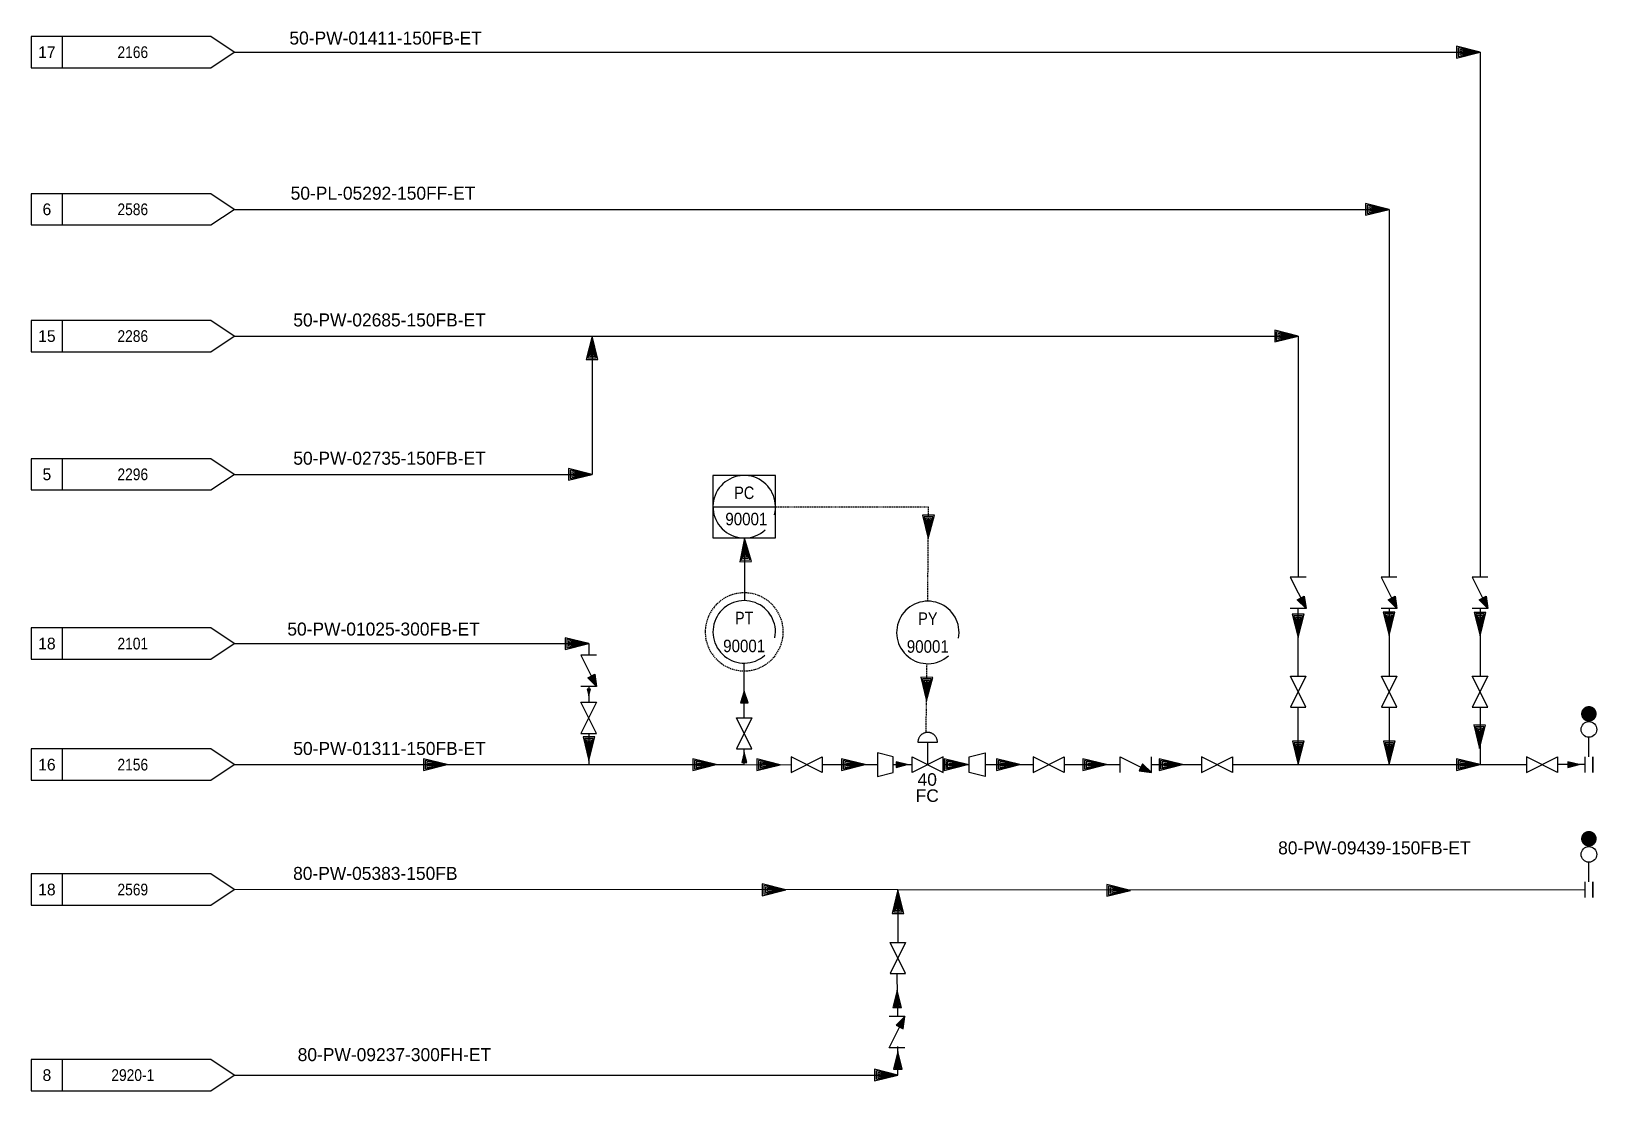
# Model space of a CAD drawing. Header units: millimetres. Extents: x 3045 to 3346, y 2179 to 2383.
import ezdxf
from ezdxf.enums import TextEntityAlignment as Align

# ---------------------------------------------------------------- set-up
doc = ezdxf.new("R2010")
doc.units = ezdxf.units.MM
doc.linetypes.add('HIDDEN', pattern=[0.375, 0.25, -0.125])
doc.linetypes.add('HIDDEN2', pattern=[0.1875, 0.125, -0.0625])
for name, color, linetype in [('ATEXT', 7, 'Continuous'), ('CODE', 1, 'Continuous'), ('CTW', 6, 'Continuous'), ('EL', 3, 'HIDDEN'), ('ELECT', 3, 'HIDDEN2'), ('EQP', 3, 'Continuous'), ('FREE-TEXT', 1, 'Continuous'), ('GRA', 7, 'Continuous'), ('INS', 2, 'Continuous'), ('INSATT', 2, 'Continuous'), ('INST', 2, 'Continuous'), ('MIN', 6, 'Continuous'), ('MINORP', 6, 'Continuous'), ('PIP', 1, 'Continuous'), ('TEXT', 7, 'Continuous')]:
    doc.layers.add(name, color=color, linetype=linetype)
doc.styles.add('INS_TAG', font='Dengl.ttf')
doc.styles.add('LETTER', font='Dengl.ttf')
doc.styles.get("Standard").update_dxf_attribs({"font": 'arial.ttf'})
doc.styles.add('style1', font='Dengl.ttf')
doc.styles.add('VAL_TAG', font='Dengl.ttf')

# ---------------------------------------------------------------- blocks, each defined once
blk = doc.blocks.new('AA2')
at = {"layer": 'GRA', "color": 7, "linetype": 'Continuous'}
blk.add_lwpolyline([(0, 0), (0.188, 0.047), (0.188, -0.047), (0, 0), (0.175, 0.034), (0.175, -0.034), (0, 0), (0.162, 0.021), (0.162, -0.022), (0, 0), (0.15, 0.01), (0.15, -0.011), (0, 0), (0.139, 0)], dxfattribs=at)
blk = doc.blocks.new('mis007')
blk.add_line((-1.375, -0.125), (-1.375, 0.125))
blk.add_lwpolyline([(-0.1875, -0.125), (0, 0), (-0.1875, 0.125), (-1.625, 0.125), (-1.625, -0.125)], close=True)
at = {"style": 'style1'}
for tag, p in [('#', (-1.5, -0.046875)), ('DWG.NUMBER', (-0.6875, -0.046875))]:
    blk.add_attdef(tag, text='', height=0.09375, dxfattribs=at).set_placement(p, align=Align.CENTER)
blk = doc.blocks.new('VALLGA')
for p, q in [((0.125, -0.062), (-0.125, 0.062)), ((-0.125, -0.062), (0.125, 0.062)), ((-0.125, 0.062), (-0.125, -0.062)), ((0.125, 0.062), (0.125, -0.062))]:
    blk.add_line(p, q)
at = {"layer": 'CODE', "style": 'VAL_TAG'}
for tag, p in [('DISPLAY', (0, 0.09)), ('VALVE_CODE', (0, -0.186))]:
    blk.add_attdef(tag, text='', height=0.09, dxfattribs=at).set_placement(p, align=Align.CENTER)
at = {"layer": 'CODE', "style": 'VAL_TAG', "flags": 1}
for tag, p in [('VALVE_SIZE', (0, -0.31)), ('VALVE_LINE', (0, -0.434)), ('VALVE_SPEC', (0, -0.559)), ('VALVE_FITT', (0, -0.684)), ('VALVE_DWG', (0, -0.809))]:
    blk.add_attdef(tag, text='', height=0.09, dxfattribs=at).set_placement(p, align=Align.CENTER)
blk = doc.blocks.new('fsm003')
for p, q in [((0.03125, 0.0625), (0.03125, 0.21875)), ((0, 0.0625), (0, -0.0625)), ((0.0625, 0.0625), (0.0625, -0.0625))]:
    blk.add_line(p, q)
at = {"const_width": 0.0625}
blk.add_lwpolyline([(0, 0.40625, 1), (0.0625, 0.40625, 1)], format="xyb", close=True, dxfattribs=at)
blk.add_circle((0.03125, 0.28125), 0.0625)
blk = doc.blocks.new('PIP2')
at = {"layer": 'ATEXT', "color": 7, "linetype": 'Continuous'}
for p, q in [((-0.063, 0), (-0.063, 0)), ((0.063, 0), (0.063, 0))]:
    blk.add_line(p, q, dxfattribs=at)
at = {"layer": 'PIP', "color": 1, "linetype": 'Continuous'}
blk.add_lwpolyline([(0.063, -0.063), (0.063, -0.063), (-0.063, -0.094), (-0.063, 0.094), (0.063, 0.063), (0.063, -0.063)], dxfattribs=at)
blk = doc.blocks.new('VC1')
at = {"layer": 'PIP', "color": 1, "linetype": 'Continuous'}
for points in [[(-0.125, -0.063), (-0.125, -0.063), (-0.125, 0.063), (0.125, -0.063), (0.125, 0.063)], [(0.125, -0.063), (0.055, 0.007), (0.027, -0.049), (0.125, -0.063), (0.055, 0.003), (0.031, -0.046), (0.125, -0.063), (0.055, -0.001), (0.034, -0.043), (0.125, -0.063), (0.055, -0.006), (0.038, -0.041), (0.125, -0.063), (0.055, -0.01), (0.041, -0.038), (0.125, -0.063), (0.056, -0.013), (0.044, -0.037), (0.125, -0.063), (0.057, -0.015), (0.046, -0.036), (0.125, -0.063), (0.058, -0.018), (0.049, -0.035), (0.125, -0.063), (0.059, -0.021), (0.052, -0.035), (0.125, -0.063), (0.059, -0.023), (0.054, -0.034), (0.125, -0.063), (0.06, -0.026), (0.057, -0.033), (0.125, -0.063), (0.061, -0.028), (0.059, -0.032), (0.125, -0.063), (0.06, -0.03)]]:
    blk.add_lwpolyline(points, dxfattribs=at)
blk = doc.blocks.new('-IVC1')
for p, q in [((0, 0.258), (0, 0.258)), ((-0.125, 0), (-0.125, 0)), ((0.125, 0), (0.125, 0))]:
    blk.add_line(p, q)
for points in [[(0.078, 0.179), (0.078, 0.183), (0.078, 0.188), (0.077, 0.192), (0.076, 0.196), (0.075, 0.2), (0.074, 0.204), (0.073, 0.207), (0.071, 0.211), (0.07, 0.215), (0.068, 0.218), (0.066, 0.222), (0.063, 0.225), (0.061, 0.229), (0.058, 0.232), (0.055, 0.235), (0.052, 0.237), (0.049, 0.24), (0.046, 0.243), (0.043, 0.245), (0.039, 0.247), (0.035, 0.249), (0.032, 0.251), (0.028, 0.252), (0.024, 0.254), (0.02, 0.255), (0.016, 0.256), (0.012, 0.257), (0.008, 0.257), (0.004, 0.257), (0, 0.258), (-0.004, 0.257), (-0.008, 0.257), (-0.012, 0.257), (-0.016, 0.256), (-0.02, 0.255), (-0.024, 0.254), (-0.028, 0.252), (-0.032, 0.251), (-0.035, 0.249), (-0.039, 0.247), (-0.043, 0.245), (-0.046, 0.243), (-0.049, 0.24), (-0.052, 0.237), (-0.055, 0.235), (-0.058, 0.232), (-0.061, 0.229), (-0.063, 0.225), (-0.066, 0.222), (-0.068, 0.218), (-0.07, 0.215), (-0.071, 0.211), (-0.073, 0.207), (-0.074, 0.204), (-0.075, 0.2), (-0.076, 0.196), (-0.077, 0.192), (-0.078, 0.188), (-0.078, 0.183), (-0.078, 0.179)], [(-0.078, 0.179), (-0.078, 0.179), (0.078, 0.179)], [(0, 0), (0, 0), (0, 0.179)], [(-0.125, -0.063), (-0.125, -0.063), (-0.125, 0.063), (0.125, -0.063), (0.125, 0.063), (-0.125, -0.063)]]:
    blk.add_lwpolyline(points)
blk = doc.blocks.new('INS07_new')
blk.add_lwpolyline([(-0.25, 0.25), (-0.25, -0.25), (0.25, -0.25), (0.25, 0.25)], close=True)
blk.add_lwpolyline([(-0.25, 0), (0.25, 0)])
blk.add_arc((0, 0), 0.25, 345.0872, 311.8048)
at = {"style": 'INS_TAG', "flags": 1}
blk.add_attdef('INS_HOST', text='', height=0.1, dxfattribs=at).set_placement((0, 0.269), align=Align.CENTER)
at = {"style": 'INS_TAG', "width": 0.8649}
for tag, p in [('INS_SERVICE', (0, 0.061)), ('INS_NUM', (0, -0.162))]:
    blk.add_attdef(tag, text='', height=0.1, dxfattribs=at).set_placement(p, align=Align.CENTER)
blk = doc.blocks.new('INS01B')
blk.add_arc((0, 0), 0.25, 349.1931, 311.4096)
at = {"style": 'INS_TAG', "flags": 1}
blk.add_attdef('INS_HOST', text='', height=0.1, dxfattribs=at).set_placement((0, 0.269), align=Align.CENTER)
at = {"style": 'INS_TAG'}
blk.add_attdef('INS_SERVICE', text='', height=0.1, dxfattribs=at).set_placement((0, 0.061), align=Align.CENTER)
blk.add_attdef('INS_NUM', (-0.168, -0.163), '', height=0.1, dxfattribs=at)
blk = doc.blocks.new('AA3')
at = {"layer": 'GRA', "color": 7, "linetype": 'Continuous'}
blk.add_lwpolyline([(0, 0), (0.094, 0.031), (0.094, -0.031), (0, 0), (0.088, 0.02), (0.088, -0.02), (0, 0), (0.082, 0.012), (0.082, -0.012), (0, 0), (0.076, 0.006), (0.076, -0.006), (0, 0), (0.072, 0)], dxfattribs=at)

msp = doc.modelspace()

# ---------------------------------------------------------------- linework, layer by layer
msp.add_line((3182.21, 2285.36), (3182.21, 2273.35))
at = {"layer": 'CTW'}
for p, q in [((3084.16, 2241.85), (3152.25, 2241.85)), ((3152.25, 2241.85), (3182.13, 2241.85)), ((3182.13, 2241.85), (3191.13, 2241.8)), ((3275.97, 2241.85), (3332.41, 2241.85))]:
    msp.add_line(p, q, dxfattribs=at)
at = {"layer": 'EL'}
msp.add_lwpolyline([(3189.63, 2267.35, 1), (3174.63, 2267.35, 1)], format="xyb", close=True, dxfattribs=at)
at = {"layer": 'ELECT'}
for p, q in [((3188.13, 2291.4), (3217.53, 2291.4)), ((3217.4, 2273.17), (3217.53, 2291.4)), ((3217.08, 2248.13), (3217.25, 2261.24))]:
    msp.add_line(p, q, dxfattribs=at)
at = {"layer": 'EQP', "color": 3, "linetype": 'Continuous'}
msp.add_line((3345.16, 2240.35), (3345.16, 2243.35), dxfattribs=at)
msp.add_lwpolyline([(3345.16, 2216.35), (3345.16, 2219.35)], dxfattribs=at)
at = {"layer": 'INST'}
msp.add_line((3182.13, 2250.85), (3182.13, 2261.35), dxfattribs=at)
at = {"layer": 'MIN', "color": 6, "linetype": 'Continuous'}
for p, q in [((3084.16, 2378.71), (3323.5, 2378.71)), ((3323.5, 2378.71), (3323.5, 2277.85)), ((3084.16, 2348.52), (3306.03, 2348.52)), ((3306.03, 2348.52), (3306.03, 2277.85)), ((3084.16, 2324.17), (3288.56, 2324.17)), ((3152.9, 2324.17), (3152.9, 2297.61)), ((3288.56, 2324.17), (3288.56, 2277.85)), ((3084.16, 2297.61), (3152.9, 2297.61)), ((3288.56, 2258.87), (3288.56, 2271.85)), ((3306.03, 2271.85), (3306.03, 2258.87)), ((3323.5, 2271.85), (3323.5, 2258.87)), ((3084.16, 2265.1), (3152.25, 2265.1)), ((3288.56, 2241.85), (3288.56, 2252.87)), ((3306.03, 2252.87), (3306.03, 2241.85)), ((3323.5, 2252.87), (3323.5, 2241.85)), ((3197.13, 2241.85), (3207.72, 2241.85)), ((3210.72, 2241.85), (3214.38, 2241.85)), ((3220.38, 2241.85), (3225.38, 2241.85)), ((3228.38, 2241.85), (3237.63, 2241.85)), ((3243.63, 2241.85), (3254.35, 2241.85)), ((3260.35, 2241.85), (3269.97, 2241.85)), ((3343.66, 2241.85), (3338.41, 2241.85)), ((3211.66, 2217.77), (3084.16, 2217.85)), ((3211.66, 2217.77), (3211.66, 2207.63)), ((3343.66, 2217.72), (3211.66, 2217.77)), ((3211.64, 2193.45), (3211.52, 2201.69)), ((3211.66, 2182.21), (3211.66, 2187.68)), ((3084.16, 2182.21), (3211.66, 2182.21))]:
    msp.add_line(p, q, dxfattribs=at)
at = {"layer": 'MIN'}
for p, q in [((3152.25, 2265.1), (3152.25, 2262.85)), ((3152.25, 2256.85), (3152.25, 2253.85)), ((3152.25, 2247.85), (3152.25, 2241.85))]:
    msp.add_line(p, q, dxfattribs=at)
at = {"layer": 'MINORP'}
msp.add_line((3182.13, 2241.85), (3182.13, 2244.85), dxfattribs=at)
at = {"layer": 'PIP'}
msp.add_lwpolyline([(3345.16, 2240.35), (3345.16, 2243.35)], dxfattribs=at)

# ---------------------------------------------------------------- block references
ref = msp.add_blockref('mis007', (3084.16, 2378.71), dxfattribs=dict(xscale=24, yscale=24, zscale=24))
ref.add_attrib('#', '17', dxfattribs={"height": 2.25, "style": 'style1'}).set_placement((3048.16, 2377.59), align=Align.CENTER)
ref.add_attrib('DWG.NUMBER', '2166', dxfattribs={"height": 2.25, "style": 'style1', "width": 0.88}).set_placement((3064.66, 2378.71), align=Align.MIDDLE_CENTER)
at = {"color": 7, "linetype": 'Continuous', "yscale": 23.9998928832, "zscale": 24}
for name, p, xscale in [('AA2', (3323.5, 2378.71), -23.9998928832), ('AA2', (3306.03, 2348.52), -23.9998928832), ('AA2', (3288.56, 2324.17), -23.9998928832), ('AA2', (3152.9, 2297.61), -23.9998928832), ('VC1', (3257.35, 2241.85), 23.9998928832), ('AA2', (3211.66, 2182.21), -23.9998928832)]:
    msp.add_blockref(name, p, dxfattribs=dict(at, xscale=xscale))
ref = msp.add_blockref('mis007', (3084.16, 2348.52), dxfattribs=dict(xscale=24, yscale=24, zscale=24))
ref.add_attrib('#', '6', dxfattribs={"height": 2.25, "style": 'style1'}).set_placement((3048.16, 2347.4), align=Align.CENTER)
ref.add_attrib('DWG.NUMBER', '2586', dxfattribs={"height": 2.25, "style": 'style1', "width": 0.88}).set_placement((3064.66, 2347.4), align=Align.CENTER)
ref = msp.add_blockref('mis007', (3084.16, 2324.17), dxfattribs=dict(xscale=24, yscale=24, zscale=24))
ref.add_attrib('#', '15', dxfattribs={"height": 2.25, "style": 'style1'}).set_placement((3048.16, 2323.05), align=Align.CENTER)
ref.add_attrib('DWG.NUMBER', '2286', dxfattribs={"height": 2.25, "style": 'style1', "width": 0.88}).set_placement((3064.66, 2323.05), align=Align.CENTER)
at = {"color": 7, "linetype": 'Continuous'}
for name, p, xscale, yscale, zscale, rotation in [('AA2', (3152.9, 2324.17), -23.99989288320001, 23.9998928832, 24, 90.00000286478306), ('VC1', (3288.56, 2274.85), -23.9998928832, 23.9998928832, 24, 90), ('VC1', (3306.03, 2274.85), -23.9998928832, 23.9998928832, 24, 90), ('VC1', (3323.5, 2274.85), -23.9998928832, 23.9998928832, 24, 90), ('AA2', (3288.56, 2266.24), 23.9998928832, -23.9998928832, 24, 90.00000286478306), ('AA2', (3306.03, 2266.65), 23.9998928832, -23.9998928832, 24, 90.00000286478306), ('AA2', (3323.5, 2266.59), 23.9998928832, -23.9998928832, 24, 90.00000286478306), ('VC1', (3152.25, 2259.85), -23.9998928832, 23.9998928832, 24, 90), ('AA2', (3211.66, 2217.77), -23.9998928832, 23.9998928832, 24, 90.00000286478306), ('AA2', (3211.52, 2198.55), -18.00279856860077, 18.00279856860077, 18.00287891904996, 90.00000286478306), ('VC1', (3211.49, 2190.45), 23.9998928832, 23.9998928832, 24, 90), ('AA2', (3211.66, 2186.75), -18.00279856860077, 18.00279856860077, 18.00287891904996, 90.00000286478306)]:
    msp.add_blockref(name, p, dxfattribs=dict(at, xscale=xscale, yscale=yscale, zscale=zscale, rotation=rotation))
ref = msp.add_blockref('mis007', (3084.16, 2297.61), dxfattribs=dict(xscale=24, yscale=24, zscale=24))
ref.add_attrib('#', '5', dxfattribs={"height": 2.25, "style": 'style1'}).set_placement((3048.16, 2296.49), align=Align.CENTER)
ref.add_attrib('DWG.NUMBER', '2296', dxfattribs={"height": 2.25, "style": 'style1', "width": 0.88}).set_placement((3064.66, 2296.49), align=Align.CENTER)
ref = msp.add_blockref('mis007', (3084.16, 2265.11), dxfattribs=dict(xscale=24, yscale=24, zscale=24))
ref.add_attrib('#', '18', dxfattribs={"height": 2.25, "style": 'style1'}).set_placement((3048.16, 2263.98), align=Align.CENTER)
ref.add_attrib('DWG.NUMBER', '2101', dxfattribs={"height": 2.25, "style": 'style1', "width": 0.88}).set_placement((3064.66, 2263.98), align=Align.CENTER)
ref = msp.add_blockref('mis007', (3084.16, 2241.85), dxfattribs=dict(xscale=24, yscale=24, zscale=24))
ref.add_attrib('#', '16', dxfattribs={"height": 2.25, "style": 'style1'}).set_placement((3048.16, 2240.72), align=Align.CENTER)
ref.add_attrib('DWG.NUMBER', '2156', dxfattribs={"height": 2.25, "style": 'style1', "width": 0.88}).set_placement((3064.66, 2240.72), align=Align.CENTER)
ref = msp.add_blockref('mis007', (3084.16, 2217.85), dxfattribs=dict(xscale=24, yscale=24, zscale=24))
ref.add_attrib('#', '18', dxfattribs={"height": 2.25, "style": 'style1'}).set_placement((3048.16, 2216.73), align=Align.CENTER)
ref.add_attrib('DWG.NUMBER', '2569', dxfattribs={"height": 2.25, "style": 'style1', "width": 0.88}).set_placement((3064.66, 2216.73), align=Align.CENTER)
ref = msp.add_blockref('mis007', (3084.16, 2182.21), dxfattribs=dict(xscale=24, yscale=24, zscale=24))
ref.add_attrib('#', '8', dxfattribs={"height": 2.25, "style": 'style1'}).set_placement((3048.16, 2181.08), align=Align.CENTER)
ref.add_attrib('DWG.NUMBER', '2920-1', dxfattribs={"height": 2.25, "style": 'style1', "width": 0.88}).set_placement((3064.66, 2181.08), align=Align.CENTER)
at = {"layer": 'FREE-TEXT', "color": 7, "linetype": 'Continuous', "yscale": 24, "zscale": 24, "rotation": 180}
for p, xscale in [((3209.22, 2241.85), -24), ((3226.88, 2241.85), 24)]:
    msp.add_blockref('PIP2', p, dxfattribs=dict(at, xscale=xscale))
at = {"layer": 'INS'}
ref = msp.add_blockref('INS07_new', (3182.13, 2291.4), dxfattribs=dict(at, xscale=24, yscale=24, zscale=24))
ref.add_attrib('INS_SERVICE', 'PC', dxfattribs={"layer": 'INSATT', "height": 2.4, "style": 'INS_TAG', "width": 0.8649}).set_placement((3182.13, 2292.87), align=Align.CENTER)
ref.add_attrib('INS_NUM', '90001', dxfattribs={"layer": 'INSATT', "height": 2.4, "width": 0.8649}).set_placement((3182.54, 2287.83), align=Align.CENTER)
ref = msp.add_blockref('INS01B', (3182.13, 2267.35), dxfattribs=dict(at, xscale=24, yscale=24, zscale=24))
ref.add_attrib('INS_SERVICE', 'PT', dxfattribs={"layer": 'INSATT', "height": 2.4, "style": 'INS_TAG', "width": 0.8649}).set_placement((3182.13, 2268.82), align=Align.CENTER)
ref.add_attrib('INS_NUM', '90001', (3178.09, 2263.45), dxfattribs={"layer": 'INSATT', "height": 2.4, "width": 0.8649})
ref = msp.add_blockref('INS01B', (3217.41, 2267.24), dxfattribs=dict(at, xscale=24, yscale=24, zscale=24))
ref.add_attrib('INS_SERVICE', 'PY', dxfattribs={"layer": 'INSATT', "height": 2.4, "style": 'INS_TAG', "width": 0.8649}).set_placement((3217.41, 2268.7), align=Align.CENTER)
ref.add_attrib('INS_NUM', '90001', (3213.37, 2263.34), dxfattribs={"layer": 'INSATT', "height": 2.4, "width": 0.8649})
at = {"layer": 'PIP'}
for name, p, xscale, yscale, zscale, rotation in [('AA2', (3217.48, 2285.27), -24, 24, 24, 269.3228010285361), ('AA2', (3182.21, 2285.36), -24, 24, 24, 92.27012958072966), ('VALLGA', (3288.56, 2255.87), 24, 24, 24, 90), ('VALLGA', (3306.03, 2255.87), 24, 24, 24, 90), ('VALLGA', (3323.5, 2255.87), 24, 24, 24, 90), ('AA2', (3152.25, 2255.04), -6.903122486853423, 6.903122486853423, 6.903122486853423, 269.3228010285361), ('AA2', (3217.16, 2254.11), -24, 24, 24, 269.3228010285361), ('VALLGA', (3152.25, 2250.85), 24, 24, 24, 90), ('VALLGA', (3182.13, 2247.85), 24, 24, 24, 90), ('AA2', (3152.25, 2242.66), -24, 24, 24, 269.3228010285361), ('AA2', (3323.38, 2244.95), -24, 24, 24, 269.3228010285361), ('AA2', (3182.13, 2244.15), -10.02008754863261, 10.02008754863261, 10.02008754863261, 90.52122654024492), ('AA2', (3288.56, 2241.85), -24, 24, 24, 269.3228010285361), ('AA2', (3306.03, 2241.85), -24, 24, 24, 269.3228010285361), ('VALLGA', (3211.66, 2204.69), 24, 24, 24, 90)]:
    msp.add_blockref(name, p, dxfattribs=dict(at, xscale=xscale, yscale=yscale, zscale=zscale, rotation=rotation))
for name, p, xscale, yscale, zscale in [('AA2', (3152.25, 2265.1), -24, 24, 24), ('fsm003', (3343.66, 2241.85), 24, 24, 24), ('-IVC1', (3217.38, 2241.85), 23.9998928832, 23.9998928832, 24), ('AA2', (3125.03, 2241.85), -24, 24, 24), ('AA2', (3176.76, 2241.85), -24, 24, 24), ('AA2', (3189.06, 2241.82), -24, 24, 24), ('VALLGA', (3194.13, 2241.85), 24, 24, 24), ('AA2', (3205.36, 2241.85), -24, 24, 24), ('AA2', (3213.43, 2241.85), -11.36732860384612, 11.36732860384612, 11.36732860384612), ('AA2', (3225.04, 2241.85), -24, 24, 24), ('AA2', (3235.1, 2241.85), -24, 24, 24), ('VALLGA', (3240.63, 2241.85), -24, 24, 24), ('AA2', (3251.73, 2241.85), -24, 24, 24), ('AA2', (3266.34, 2241.85), -24, 24, 24), ('VALLGA', (3272.97, 2241.85), 24, 24, 24), ('AA2', (3323.5, 2241.85), -24, 24, 24), ('VALLGA', (3335.41, 2241.85), 24, 24, 24), ('AA2', (3342.54, 2241.85), -11.63466329809224, 11.63466329809224, 11.63466329809224), ('fsm003', (3343.66, 2217.85), 24, 24, 24), ('AA2', (3190.12, 2217.79), -24, 24, 24), ('AA2', (3256.34, 2217.68), -24, 24, 24)]:
    msp.add_blockref(name, p, dxfattribs=dict(at, xscale=xscale, yscale=yscale, zscale=zscale))
at = {"layer": 'TEXT', "xscale": -23.9998928832, "yscale": 23.9998928832, "zscale": 24, "rotation": 90}
msp.add_blockref('AA3', (3182.13, 2255.97), dxfattribs=at)

# ---------------------------------------------------------------- texts
at = {"style": 'LETTER'}
for s, p in [('50-PW-01411-150FB-ET', (3094.75, 2380.18)), ('50-PL-05292-150FF-ET', (3094.99, 2350.37)), ('50-PW-02685-150FB-ET', (3095.5, 2326.02)), ('50-PW-02735-150FB-ET', (3095.5, 2299.46)), ('50-PW-01025-300FB-ET', (3094.35, 2266.64)), ('50-PW-01311-150FB-ET', (3095.5, 2243.7)), ('80-PW-09439-150FB-ET', (3284.71, 2224.61)), ('80-PW-05383-150FB', (3095.46, 2219.7)), ('80-PW-09237-300FH-ET', (3096.34, 2184.89))]:
    msp.add_text(s, height=2.5, dxfattribs=at).set_placement(p)
at = {"layer": 'TEXT'}
for s, p in [('40', (3217.29, 2237.79)), ('FC', (3217.29, 2234.69))]:
    msp.add_text(s, height=2.4, dxfattribs=at).set_placement(p, align=Align.CENTER)

doc.saveas('drawing.dxf')
